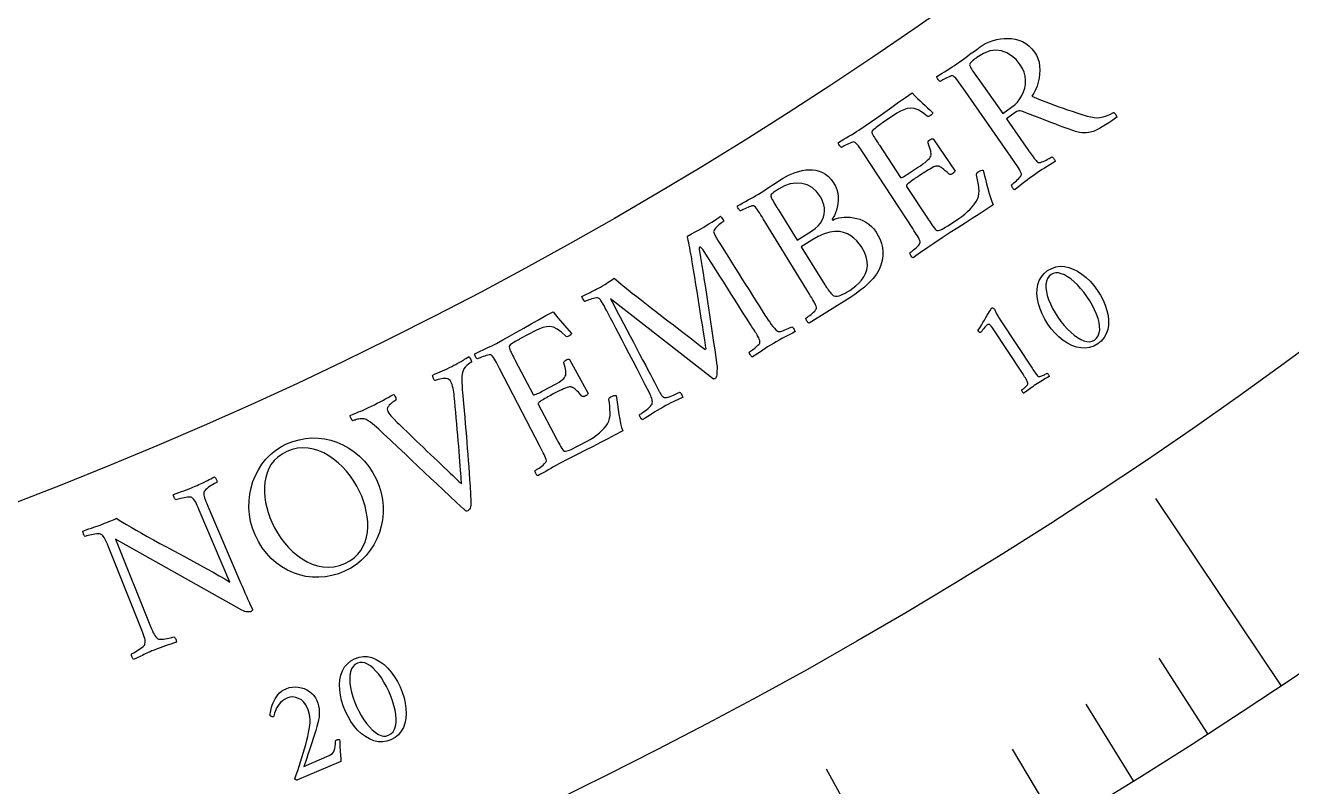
# Model space of a CAD drawing. Header units: millimetres. Extents: x -60 to 60, y -60 to 76.
# Drawn here: x 14.5 to 26.67, y -40.59 to -33.28 of the extents above; entities that cross this region are included whole.
import ezdxf

# ---------------------------------------------------------------- set-up
doc = ezdxf.new("R2010")
doc.units = ezdxf.units.MM
for name, color, linetype in [('CUT_OUTER', 1, 'Continuous'), ('ENGRAVE', 7, 'Continuous'), ('ENGRAVE_FINE', 8, 'Continuous'), ('TEXT', 5, 'Continuous')]:
    doc.layers.add(name, color=color, linetype=linetype)

msp = doc.modelspace()

# ---------------------------------------------------------------- linework, layer by layer
at = {"layer": 'CUT_OUTER'}
msp.add_arc((0, -0.0001), 59.9999, 176.771323, 2.429054, dxfattribs=at)
at = {"layer": 'ENGRAVE'}
for points in [[(26.565, -39.6181), (25.3621, -37.824)], [(22.9604, -41.8104), (22.198, -40.422)]]:
    msp.add_lwpolyline(points, dxfattribs=at)
for radius in [58.8, 58.8, 57.225, 54.3, 54.3, 51.99, 47.7, 47.7, 45.18, 40.5, 40.5]:
    msp.add_circle((0, 0), radius, dxfattribs=at)
at = {"layer": 'ENGRAVE_FINE'}
for points in [[(25.8603, -40.0816), (25.3919, -39.3556)], [(25.1472, -40.5328), (24.6917, -39.7986)], [(24.4261, -40.9714), (23.9837, -40.2293)]]:
    msp.add_lwpolyline(points, dxfattribs=at)
at = {"layer": 'TEXT'}
for points in [[(23.6744, -33.4855), (23.7022, -33.4675), (23.732, -33.4516), (23.7638, -33.4375), (23.7976, -33.4255), (23.8326, -33.4158), (23.868, -33.409), (23.9037, -33.405), (23.9399, -33.4038), (23.9758, -33.406), (24.011, -33.4119), (24.0454, -33.4216), (24.079, -33.4352), (24.1113, -33.4531), (24.1415, -33.4757), (24.1696, -33.5031), (24.1956, -33.5353), (24.2143, -33.5654), (24.2287, -33.5979), (24.2388, -33.6329), (24.2446, -33.6703), (24.2466, -33.709), (24.2451, -33.7476), (24.2401, -33.7862), (24.2316, -33.8248), (24.2201, -33.8621), (24.206, -33.8968), (24.1892, -33.9291), (24.1699, -33.9588), (24.2159, -33.9786), (24.2605, -33.9971), (24.3037, -34.0145), (24.3455, -34.0307), (24.3867, -34.0461), (24.4284, -34.061), (24.4703, -34.0755), (24.5127, -34.0896), (24.5564, -34.1037), (24.6025, -34.1185), (24.651, -34.1339), (24.7019, -34.1498), (24.7353, -34.1586), (24.7673, -34.1639), (24.798, -34.1658), (24.8273, -34.1643), (24.8567, -34.1588), (24.8877, -34.1486), (24.9203, -34.1339), (24.9544, -34.1144), (24.96, -34.1165), (24.9654, -34.1209), (24.9706, -34.1276), (24.9757, -34.1366), (24.98, -34.1459), (24.9833, -34.1531), (24.9854, -34.1583), (24.9863, -34.1616), (24.9472, -34.1896), (24.9109, -34.2144), (24.8775, -34.2359), (24.847, -34.2542), (24.8197, -34.2694), (24.7957, -34.2817), (24.7751, -34.291), (24.758, -34.2973), (24.7461, -34.3002), (24.732, -34.3033), (24.7154, -34.3066), (24.6966, -34.3103), (24.6757, -34.3126), (24.653, -34.3119), (24.6285, -34.3083), (24.6023, -34.3017), (24.5904, -34.2979), (24.5742, -34.2925), (24.5538, -34.2854), (24.529, -34.2767), (24.5008, -34.2666), (24.4698, -34.2553), (24.4362, -34.2428), (24.3998, -34.2292), (24.3615, -34.2146), (24.3219, -34.1995), (24.281, -34.1839), (24.2389, -34.1678), (24.1965, -34.1514), (24.1547, -34.1349), (24.1136, -34.1185), (24.0732, -34.102), (24.059, -34.099), (24.0437, -34.1005), (24.0272, -34.1065), (24.0096, -34.117), (23.9252, -34.1763), (24.1373, -34.4793), (24.139, -34.4818), (24.1408, -34.4843), (24.1425, -34.4868), (24.1443, -34.4893), (24.146, -34.4918), (24.1478, -34.4943), (24.1495, -34.4968), (24.1513, -34.4993), (24.1622, -34.5147), (24.1726, -34.5293), (24.1827, -34.5431), (24.1923, -34.5561), (24.2016, -34.568), (24.2107, -34.5783), (24.2194, -34.5871), (24.2279, -34.5945), (24.2337, -34.5965), (24.2418, -34.5965), (24.2524, -34.5945), (24.2652, -34.5906), (24.2793, -34.5853), (24.2935, -34.5792), (24.3077, -34.5722), (24.3219, -34.5645), (24.335, -34.5569), (24.3458, -34.5504), (24.3543, -34.5451), (24.3605, -34.541), (24.3655, -34.5434), (24.3709, -34.5473), (24.3767, -34.5529), (24.3828, -34.5601), (24.3881, -34.5678), (24.3917, -34.575), (24.3934, -34.5815), (24.3933, -34.5875), (24.3673, -34.6034), (24.3419, -34.6191), (24.317, -34.6344), (24.2928, -34.6495), (24.2687, -34.6647), (24.2446, -34.6804), (24.2204, -34.6966), (24.1961, -34.7134), (24.1725, -34.73), (24.149, -34.7471), (24.1254, -34.7646), (24.1018, -34.7826), (24.0782, -34.8009), (24.0544, -34.8194), (24.0304, -34.8382), (24.0063, -34.8572), (24.0007, -34.8552), (23.9951, -34.8514), (23.9897, -34.8456), (23.9843, -34.8379), (23.9796, -34.8296), (23.9764, -34.8223), (23.9745, -34.8159), (23.9741, -34.8104), (23.9801, -34.806), (23.988, -34.7998), (23.9977, -34.7919), (24.0094, -34.7823), (24.0217, -34.7715), (24.0333, -34.7605), (24.0442, -34.7492), (24.0544, -34.7376), (24.0628, -34.7266), (24.0682, -34.7175), (24.0707, -34.7101), (24.0701, -34.7044), (24.0656, -34.6916), (24.0594, -34.6778), (24.0515, -34.6631), (24.0417, -34.6474), (24.0309, -34.631), (24.0195, -34.614), (24.0076, -34.5965), (23.9951, -34.5784), (23.5103, -33.8833), (23.4977, -33.8652), (23.4853, -33.8478), (23.4732, -33.8309), (23.4614, -33.8146), (23.4499, -33.7996), (23.4387, -33.7867), (23.4279, -33.7759), (23.4175, -33.7671), (23.4121, -33.7639), (23.4043, -33.7633), (23.3942, -33.7652), (23.3818, -33.7696), (23.3682, -33.7756), (23.3546, -33.7819), (23.341, -33.7888), (23.3274, -33.7961), (23.315, -33.803), (23.3047, -33.809), (23.2965, -33.8139), (23.2905, -33.8178), (23.2856, -33.8154), (23.2803, -33.8113), (23.2746, -33.8056), (23.2686, -33.7983), (23.2634, -33.7906), (23.2599, -33.7834), (23.2581, -33.7769), (23.2582, -33.771), (23.2832, -33.755), (23.308, -33.7394), (23.3325, -33.7241), (23.3568, -33.7091), (23.3807, -33.6941), (23.4044, -33.6788), (23.4277, -33.6633), (23.4507, -33.6475), (23.4747, -33.6306), (23.4995, -33.6128), (23.525, -33.5942), (23.5513, -33.5747), (23.579, -33.5541), (23.6088, -33.5324), (23.6406, -33.5095), (23.6744, -33.4855)], [(24.0581, -33.6566), (24.0185, -33.6085), (23.9752, -33.5703), (23.9284, -33.5418), (23.878, -33.5229), (23.8241, -33.5165), (23.7669, -33.5252), (23.7062, -33.549), (23.6421, -33.5879), (23.6338, -33.5938), (23.6238, -33.6014), (23.612, -33.6104), (23.5984, -33.621), (23.586, -33.632), (23.5775, -33.6419), (23.5731, -33.6509), (23.5727, -33.6589), (23.576, -33.6698), (23.5818, -33.6827), (23.5901, -33.6977), (23.6009, -33.7149), (23.6131, -33.7331), (23.6255, -33.7513), (23.6381, -33.7695), (23.6508, -33.7878), (23.8902, -34.1263), (23.9761, -34.066), (24.0058, -34.0424), (24.0322, -34.0156), (24.0553, -33.9856), (24.0751, -33.9526), (24.0908, -33.9174), (24.1019, -33.8812), (24.1084, -33.8438), (24.1101, -33.8055), (24.1064, -33.767), (24.0965, -33.7293), (24.0804, -33.6925), (24.0581, -33.6566)], [(22.5092, -34.2845), (22.5677, -34.2455), (22.6287, -34.2039), (22.692, -34.1597), (22.7577, -34.1127), (22.8244, -34.0649), (22.8905, -34.0182), (22.9562, -33.9726), (23.0214, -33.928), (23.0465, -33.9554), (23.0714, -33.9812), (23.096, -34.0053), (23.1204, -34.0278), (23.1448, -34.0496), (23.1692, -34.072), (23.1937, -34.095), (23.2183, -34.1185), (23.216, -34.1254), (23.2114, -34.1324), (23.2048, -34.1392), (23.1959, -34.146), (23.1859, -34.1517), (23.1774, -34.1543), (23.1703, -34.1537), (23.1648, -34.1499), (23.1196, -34.1147), (23.0779, -34.0903), (23.0397, -34.0768), (23.0049, -34.074), (22.972, -34.0791), (22.9393, -34.0889), (22.9068, -34.1034), (22.8744, -34.1227), (22.7354, -34.2155), (22.7294, -34.2195), (22.7214, -34.2251), (22.7114, -34.2321), (22.6994, -34.2405), (22.6868, -34.2498), (22.6747, -34.2591), (22.6633, -34.2684), (22.6524, -34.2777), (22.6434, -34.2866), (22.6372, -34.2945), (22.634, -34.3013), (22.6337, -34.3072), (22.6375, -34.3178), (22.6426, -34.3293), (22.6491, -34.3417), (22.657, -34.3551), (22.6656, -34.369), (22.6745, -34.3831), (22.6837, -34.3973), (22.693, -34.4117), (22.6968, -34.4173), (22.7, -34.4223), (22.7029, -34.4266), (22.7054, -34.4303), (22.909, -34.7391), (22.9124, -34.7413), (22.9181, -34.741), (22.9261, -34.7383), (22.9365, -34.7331), (22.9482, -34.7264), (22.9604, -34.7191), (22.9732, -34.7112), (22.9864, -34.7026), (23.0721, -34.6456), (23.0997, -34.6269), (23.1237, -34.61), (23.1442, -34.5947), (23.1612, -34.5812), (23.175, -34.5688), (23.1858, -34.5568), (23.1937, -34.5452), (23.1987, -34.534), (23.2014, -34.5226), (23.2022, -34.5103), (23.2012, -34.497), (23.1983, -34.4829), (23.194, -34.4671), (23.1884, -34.4491), (23.1816, -34.4289), (23.1736, -34.4064), (23.1722, -34.3999), (23.1743, -34.3931), (23.1799, -34.3861), (23.189, -34.3789), (23.1986, -34.3732), (23.2075, -34.3695), (23.2156, -34.3678), (23.223, -34.3682), (23.4323, -34.6781), (23.4301, -34.6838), (23.4256, -34.6899), (23.4189, -34.6963), (23.41, -34.703), (23.4003, -34.7084), (23.3916, -34.7111), (23.3837, -34.711), (23.3768, -34.7082), (23.3564, -34.69), (23.3387, -34.6747), (23.3237, -34.6623), (23.3115, -34.6529), (23.3013, -34.6457), (23.2925, -34.64), (23.285, -34.6358), (23.2788, -34.6333), (23.2733, -34.6317), (23.2676, -34.6307), (23.2619, -34.6302), (23.256, -34.6302), (23.2484, -34.6308), (23.2384, -34.6338), (23.226, -34.6391), (23.2112, -34.6468), (23.1949, -34.656), (23.1781, -34.6659), (23.1606, -34.6765), (23.1426, -34.6878), (23.1245, -34.6993), (23.1071, -34.7105), (23.0902, -34.7215), (23.0739, -34.7323), (23.0626, -34.7398), (23.0507, -34.748), (23.0381, -34.7567), (23.0248, -34.7661), (23.0117, -34.7755), (22.9997, -34.7845), (22.9888, -34.7931), (22.979, -34.8012), (22.9712, -34.8087), (22.9665, -34.8153), (22.9648, -34.8209), (22.966, -34.8256), (23.1741, -35.1412), (23.1754, -35.1431), (23.1769, -35.1454), (23.1788, -35.1482), (23.1809, -35.1514), (23.1893, -35.164), (23.199, -35.1784), (23.2099, -35.1943), (23.222, -35.2119), (23.2338, -35.228), (23.2436, -35.2396), (23.2516, -35.2467), (23.2576, -35.2492), (23.2702, -35.2486), (23.2829, -35.2462), (23.2959, -35.242), (23.309, -35.236), (23.3239, -35.2277), (23.3421, -35.2168), (23.3635, -35.2033), (23.3883, -35.187), (23.4684, -35.1337), (23.4976, -35.1131), (23.5255, -35.0912), (23.5523, -35.0679), (23.5778, -35.0432), (23.6008, -35.0183), (23.6199, -34.994), (23.6352, -34.9705), (23.6466, -34.9477), (23.6562, -34.9222), (23.6618, -34.8954), (23.6635, -34.8675), (23.6613, -34.8384), (23.6567, -34.8082), (23.6513, -34.7773), (23.6449, -34.7456), (23.6377, -34.7131), (23.6375, -34.7068), (23.6401, -34.7004), (23.6458, -34.6937), (23.6544, -34.687), (23.6687, -34.6781), (23.6813, -34.6723), (23.6923, -34.6694), (23.7016, -34.6695), (23.7129, -34.7118), (23.7243, -34.7555), (23.7359, -34.8007), (23.7476, -34.8472), (23.7597, -34.8923), (23.7723, -34.933), (23.7855, -34.9694), (23.7993, -35.0014), (23.7322, -35.0466), (23.665, -35.0911), (23.5976, -35.1349), (23.5301, -35.178), (23.4604, -35.2224), (23.3867, -35.2698), (23.3089, -35.3204), (23.227, -35.374), (23.1987, -35.3928), (23.1721, -35.4109), (23.1472, -35.4283), (23.124, -35.4451), (23.1013, -35.4614), (23.078, -35.4778), (23.054, -35.494), (23.0294, -35.5102), (23.0238, -35.5081), (23.0183, -35.5041), (23.013, -35.4981), (23.0079, -35.4903), (23.0035, -35.4819), (23.0004, -35.4745), (22.9987, -35.468), (22.9984, -35.4625), (23.0045, -35.4583), (23.0126, -35.4524), (23.0226, -35.4448), (23.0345, -35.4354), (23.0471, -35.425), (23.059, -35.4143), (23.0702, -35.4033), (23.0808, -35.392), (23.0895, -35.3813), (23.0951, -35.3723), (23.0978, -35.365), (23.0974, -35.3593), (23.0932, -35.3464), (23.0874, -35.3324), (23.0799, -35.3175), (23.0706, -35.3015), (23.0602, -35.2848), (23.0493, -35.2675), (23.0378, -35.2497), (23.0259, -35.2312), (22.5622, -34.5218), (22.5501, -34.5034), (22.5383, -34.4856), (22.5266, -34.4684), (22.5153, -34.4518), (22.5042, -34.4365), (22.4934, -34.4233), (22.4829, -34.4122), (22.4727, -34.4031), (22.4674, -34.3998), (22.4596, -34.3989), (22.4495, -34.4006), (22.4369, -34.4046), (22.4231, -34.4102), (22.4092, -34.4163), (22.3952, -34.423), (22.381, -34.4301), (22.368, -34.437), (22.3573, -34.4428), (22.3488, -34.4476), (22.3427, -34.4514), (22.3378, -34.4488), (22.3326, -34.4446), (22.3271, -34.4387), (22.3214, -34.4313), (22.3163, -34.4234), (22.313, -34.4161), (22.3115, -34.4096), (22.3117, -34.4036), (22.3372, -34.3884), (22.3625, -34.3734), (22.3877, -34.3586), (22.4128, -34.344), (22.4375, -34.3294), (22.4618, -34.3146), (22.4857, -34.2997), (22.5092, -34.2845)], [(21.7744, -34.751), (21.8029, -34.7343), (21.8328, -34.7188), (21.8641, -34.7047), (21.8969, -34.692), (21.9304, -34.6812), (21.9638, -34.6731), (21.9972, -34.6677), (22.0305, -34.6651), (22.0635, -34.6657), (22.0958, -34.6702), (22.1273, -34.6787), (22.1581, -34.691), (22.1876, -34.708), (22.2153, -34.7304), (22.2411, -34.7583), (22.265, -34.7915), (22.283, -34.8236), (22.2963, -34.8566), (22.3049, -34.8904), (22.3088, -34.9251), (22.309, -34.9595), (22.3064, -34.9923), (22.301, -35.0236), (22.2928, -35.0534), (22.2831, -35.0806), (22.2731, -35.1045), (22.2628, -35.1248), (22.2523, -35.1417), (22.2514, -35.1446), (22.2519, -35.1468), (22.2536, -35.1481), (22.2566, -35.1486), (22.2738, -35.1404), (22.2936, -35.1335), (22.3161, -35.128), (22.3412, -35.1238), (22.3682, -35.1213), (22.3964, -35.1208), (22.4258, -35.1225), (22.4565, -35.1262), (22.4874, -35.1325), (22.5176, -35.1416), (22.5473, -35.1538), (22.5763, -35.1689), (22.6039, -35.1873), (22.6293, -35.2092), (22.6524, -35.2346), (22.6733, -35.2636), (22.6944, -35.2999), (22.7116, -35.3368), (22.7249, -35.3745), (22.7341, -35.4129), (22.7387, -35.4525), (22.7379, -35.4938), (22.7315, -35.5368), (22.7196, -35.5815), (22.7017, -35.6252), (22.6766, -35.6682), (22.6443, -35.7105), (22.6047, -35.752), (22.561, -35.7919), (22.5159, -35.8293), (22.4696, -35.8643), (22.4221, -35.8968), (22.0294, -36.1391), (22.0239, -36.1368), (22.0186, -36.1326), (22.0134, -36.1265), (22.0085, -36.1185), (22.0043, -36.1101), (22.0015, -36.1026), (22, -36.0961), (21.9998, -36.0905), (22.006, -36.0865), (22.0143, -36.0808), (22.0245, -36.0734), (22.0367, -36.0644), (22.0495, -36.0544), (22.0617, -36.0441), (22.0732, -36.0333), (22.0841, -36.0223), (22.0931, -36.0119), (22.099, -36.003), (22.1018, -35.9958), (22.1016, -35.9901), (22.0978, -35.9771), (22.0924, -35.963), (22.0853, -35.9478), (22.0764, -35.9316), (22.0665, -35.9146), (22.0561, -35.897), (22.0451, -35.8788), (22.0337, -35.8601), (21.59, -35.138), (21.5785, -35.1193), (21.5671, -35.1012), (21.556, -35.0836), (21.545, -35.0667), (21.5344, -35.0511), (21.524, -35.0376), (21.5138, -35.0262), (21.5039, -35.0169), (21.4986, -35.0134), (21.4909, -35.0123), (21.4807, -35.0137), (21.468, -35.0174), (21.4541, -35.0226), (21.44, -35.0283), (21.4258, -35.0345), (21.4115, -35.0413), (21.3983, -35.0478), (21.3874, -35.0533), (21.3788, -35.0579), (21.3725, -35.0615), (21.3677, -35.0588), (21.3627, -35.0544), (21.3574, -35.0484), (21.3518, -35.0408), (21.3469, -35.0328), (21.3439, -35.0254), (21.3425, -35.0188), (21.3429, -35.0129), (21.3688, -34.9984), (21.3946, -34.984), (21.4201, -34.97), (21.4456, -34.9561), (21.4707, -34.9422), (21.4955, -34.9281), (21.5198, -34.9138), (21.5436, -34.8993), (21.5685, -34.8838), (21.5941, -34.8675), (21.6204, -34.8505), (21.6473, -34.8327), (21.6758, -34.814), (21.7064, -34.7941), (21.7393, -34.7731), (21.7744, -34.751)], [(21.9156, -35.3407), (22.0541, -35.2544), (22.0887, -35.2302), (22.1174, -35.2046), (22.1401, -35.1775), (22.1569, -35.1491), (22.1684, -35.12), (22.1756, -35.0907), (22.1784, -35.0614), (22.1768, -35.0319), (22.1716, -35.0032), (22.1635, -34.9757), (22.1525, -34.9497), (22.1387, -34.925), (22.101, -34.8751), (22.0585, -34.8371), (22.0113, -34.811), (21.9595, -34.7967), (21.9048, -34.7938), (21.8495, -34.802), (21.7933, -34.8212), (21.7363, -34.8515), (21.7278, -34.857), (21.7174, -34.8639), (21.7051, -34.8723), (21.691, -34.8821), (21.6779, -34.8924), (21.6689, -34.9018), (21.664, -34.9106), (21.6632, -34.9185), (21.6658, -34.9278), (21.6701, -34.9387), (21.6762, -34.9513), (21.684, -34.9654), (21.6929, -34.9805), (21.7021, -34.996), (21.7117, -35.0119), (21.7217, -35.0281), (21.7238, -35.0314), (21.7258, -35.0346), (21.7276, -35.0375), (21.7292, -35.0402), (21.7308, -35.0428), (21.7324, -35.0454), (21.7341, -35.048), (21.7357, -35.0505)], [(20.026, -35.7918), (20.0469, -35.7798), (20.0663, -35.7683), (20.0843, -35.7571), (20.1007, -35.7463), (20.1161, -35.736), (20.131, -35.7261), (20.1452, -35.7167), (20.1588, -35.7078), (20.176, -35.7233), (20.198, -35.7423), (20.2249, -35.7645), (20.2568, -35.7901), (20.2927, -35.8186), (20.3317, -35.8496), (20.3739, -35.8829), (20.4193, -35.9187), (20.4671, -35.9562), (20.5165, -35.9947), (20.5675, -36.0341), (20.6202, -36.0744), (20.6735, -36.1152), (20.7267, -36.156), (20.7796, -36.1967), (20.8323, -36.2374), (20.8839, -36.2774), (20.9337, -36.316), (20.9815, -36.3531), (21.0274, -36.3889), (21.0294, -36.3898), (21.0316, -36.39), (21.0339, -36.3895), (21.0365, -36.3883), (21.0387, -36.3865), (21.0399, -36.384), (21.0402, -36.3809), (21.0395, -36.3772), (21.0276, -36.2993), (21.0162, -36.2254), (21.0052, -36.1555), (20.9947, -36.0895), (20.9844, -36.0256), (20.9742, -35.9615), (20.964, -35.8975), (20.9538, -35.8334), (20.9434, -35.7676), (20.9322, -35.6986), (20.9203, -35.6262), (20.9077, -35.5506), (20.9035, -35.5254), (20.8989, -35.4992), (20.894, -35.472), (20.8888, -35.4438), (20.8836, -35.4161), (20.8787, -35.3903), (20.8739, -35.3663), (20.8695, -35.3444), (20.8657, -35.3259), (20.863, -35.3128), (20.8613, -35.3049), (20.8608, -35.3023), (20.9005, -35.2819), (20.9362, -35.2629), (20.9679, -35.2454), (20.9955, -35.2294), (21.0183, -35.2157), (21.0424, -35.2009), (21.0677, -35.185), (21.0942, -35.168), (21.1198, -35.1515), (21.1424, -35.1367), (21.1618, -35.1239), (21.1781, -35.1128), (21.1807, -35.1153), (21.1848, -35.1201), (21.1903, -35.1273), (21.1973, -35.1369), (21.204, -35.1463), (21.2088, -35.1531), (21.2116, -35.1571), (21.2126, -35.1585), (21.2059, -35.1628), (21.1976, -35.1687), (21.1877, -35.1761), (21.1764, -35.1851), (21.1645, -35.1949), (21.1532, -35.2049), (21.1425, -35.2152), (21.1323, -35.2258), (21.1237, -35.2358), (21.1175, -35.2447), (21.1139, -35.2524), (21.1127, -35.2588), (21.1143, -35.2668), (21.1168, -35.2754), (21.1202, -35.2845), (21.1246, -35.2943), (21.1295, -35.3041), (21.1343, -35.3134), (21.1391, -35.3221), (21.1438, -35.3302), (21.1594, -35.3543), (21.1784, -35.3841), (21.2008, -35.4196), (21.2266, -35.4607), (21.2549, -35.506), (21.285, -35.5539), (21.3168, -35.6045), (21.3504, -35.6578), (21.3847, -35.7122), (21.4189, -35.7663), (21.4529, -35.82), (21.4866, -35.8735), (21.5193, -35.9252), (21.5501, -35.974), (21.5789, -36.0198), (21.6059, -36.0626), (21.6213, -36.0861), (21.6365, -36.1088), (21.6516, -36.1307), (21.6665, -36.1519), (21.6813, -36.1714), (21.6962, -36.1886), (21.7111, -36.2033), (21.7261, -36.2156), (21.7335, -36.219), (21.7431, -36.22), (21.7548, -36.2186), (21.7687, -36.2149), (21.7836, -36.2098), (21.7984, -36.2042), (21.813, -36.1981), (21.8275, -36.1914), (21.8405, -36.1851), (21.8508, -36.18), (21.8584, -36.1761), (21.8632, -36.1734), (21.8701, -36.1779), (21.8763, -36.1836), (21.8818, -36.1904), (21.8867, -36.1984), (21.8907, -36.2061), (21.8936, -36.2123), (21.8955, -36.2169), (21.8962, -36.22), (21.8699, -36.2336), (21.8439, -36.2471), (21.8184, -36.2604), (21.7933, -36.2737), (21.7679, -36.2874), (21.7418, -36.3019), (21.7148, -36.3174), (21.687, -36.3338), (21.6582, -36.3512), (21.6315, -36.3677), (21.607, -36.3834), (21.5846, -36.3982), (21.5624, -36.4133), (21.5382, -36.4295), (21.5121, -36.4471), (21.4841, -36.4659), (21.4817, -36.4638), (21.4782, -36.46), (21.4737, -36.4543), (21.4682, -36.447), (21.4628, -36.4389), (21.4589, -36.4312), (21.4563, -36.4239), (21.4552, -36.4169), (21.4612, -36.4132), (21.4685, -36.4082), (21.4772, -36.402), (21.4872, -36.3945), (21.4978, -36.3863), (21.5083, -36.3779), (21.5186, -36.3693), (21.5289, -36.3604), (21.5382, -36.3518), (21.546, -36.3441), (21.5521, -36.3371), (21.5566, -36.331), (21.5584, -36.3247), (21.5581, -36.3165), (21.5558, -36.3062), (21.5513, -36.2939), (21.5458, -36.2812), (21.5405, -36.2697), (21.5351, -36.2592), (21.5299, -36.2499), (21.5237, -36.2397), (21.5164, -36.2281), (21.508, -36.2153), (21.4986, -36.2012), (21.4892, -36.187), (21.4808, -36.1742), (21.4735, -36.1627), (21.4673, -36.1524), (21.429, -36.092), (21.3915, -36.0328), (21.3547, -35.9748), (21.3187, -35.918), (21.2828, -35.8615), (21.2465, -35.8043), (21.2098, -35.7464), (21.1728, -35.6879), (21.1347, -35.628), (21.0951, -35.5659), (21.054, -35.5017), (21.0112, -35.4352), (21.0091, -35.4322), (21.006, -35.4283), (21.0017, -35.4236), (20.9964, -35.418), (20.9907, -35.4131), (20.9855, -35.4103), (20.9806, -35.4097), (20.9761, -35.4112), (20.9747, -35.413), (20.974, -35.4165), (20.9741, -35.4217), (20.9748, -35.4285), (20.9875, -35.5078), (20.9998, -35.5842), (21.0115, -35.6577), (21.0227, -35.7282), (21.0334, -35.7967), (21.0438, -35.864), (21.0539, -35.9302), (21.0637, -35.9952), (21.0733, -36.0599), (21.083, -36.1251), (21.0928, -36.1908), (21.1027, -36.2571), (21.1128, -36.3249), (21.1233, -36.3953), (21.1341, -36.4682), (21.1453, -36.5437), (21.1455, -36.5495), (21.1456, -36.5576), (21.1456, -36.5682), (21.1456, -36.5811), (21.1453, -36.5951), (21.1448, -36.6089), (21.1439, -36.6223), (21.1427, -36.6356), (21.141, -36.6475), (21.1383, -36.6572), (21.1348, -36.6645), (21.1304, -36.6696), (21.1286, -36.6714), (21.1258, -36.6729), (21.1219, -36.6741), (21.117, -36.675), (21.1157, -36.6748), (21.1144, -36.6747), (21.1134, -36.6749), (21.1124, -36.6753), (20.1218, -35.9058), (20.1528, -35.9636), (20.1842, -36.0223), (20.2158, -36.082), (20.2477, -36.1428), (20.2795, -36.2036), (20.3109, -36.2634), (20.3419, -36.3223), (20.3726, -36.3803), (20.4023, -36.4364), (20.4304, -36.4897), (20.4569, -36.5403), (20.482, -36.5881), (20.505, -36.6322), (20.5257, -36.6719), (20.544, -36.7071), (20.5599, -36.7377), (20.573, -36.7629), (20.5828, -36.7817), (20.5892, -36.794), (20.5924, -36.7999), (20.596, -36.8062), (20.6001, -36.8127), (20.6046, -36.8195), (20.6095, -36.8264), (20.6146, -36.8331), (20.6196, -36.8391), (20.6245, -36.8445), (20.6293, -36.8491), (20.6369, -36.8526), (20.6473, -36.8536), (20.6606, -36.8521), (20.6768, -36.8481), (20.6943, -36.8426), (20.7116, -36.8364), (20.7287, -36.8296), (20.7456, -36.8222), (20.7608, -36.8152), (20.7726, -36.8096), (20.7812, -36.8055), (20.7864, -36.8027), (20.7918, -36.8054), (20.797, -36.8101), (20.802, -36.8171), (20.8067, -36.8263), (20.8108, -36.8355), (20.8137, -36.8427), (20.8155, -36.848), (20.8162, -36.8513), (20.7902, -36.8637), (20.7661, -36.8752), (20.7438, -36.8857), (20.7233, -36.8954), (20.7027, -36.9055), (20.6797, -36.9172), (20.6545, -36.9307), (20.627, -36.9458), (20.5979, -36.9623), (20.5714, -36.9777), (20.5476, -36.992), (20.5264, -37.0053), (20.5053, -37.0188), (20.4818, -37.0338), (20.4559, -37.0502), (20.4275, -37.0681), (20.4252, -37.0659), (20.4218, -37.062), (20.4175, -37.0563), (20.4122, -37.0487), (20.4071, -37.0405), (20.4033, -37.0327), (20.401, -37.0253), (20.4001, -37.0183), (20.4066, -37.0144), (20.4155, -37.0086), (20.4267, -37.001), (20.4402, -36.9915), (20.4548, -36.9808), (20.4689, -36.9698), (20.4827, -36.9584), (20.4961, -36.9466), (20.5078, -36.9352), (20.5163, -36.9249), (20.5216, -36.9159), (20.5238, -36.9079), (20.5245, -36.8957), (20.5239, -36.8838), (20.5219, -36.8722), (20.5187, -36.8608), (20.5144, -36.8492), (20.5093, -36.8367), (20.5035, -36.8233), (20.4969, -36.809), (20.4564, -36.7302), (20.4167, -36.653), (20.3777, -36.5775), (20.3395, -36.5035), (20.3025, -36.4323), (20.2674, -36.3648), (20.2341, -36.3012), (20.2026, -36.2413), (20.1734, -36.186), (20.1471, -36.1361), (20.1237, -36.0916), (20.1031, -36.0525), (20.0859, -36.0198), (20.0726, -35.9947), (20.0632, -35.9772), (20.0578, -35.9672), (20.0524, -35.9576), (20.0469, -35.9482), (20.0415, -35.9392), (20.0361, -35.9304), (20.0306, -35.9222), (20.0248, -35.9146), (20.0186, -35.9079), (20.0122, -35.9019), (20.0063, -35.8984), (19.9977, -35.8968), (19.9867, -35.8971), (19.9731, -35.8992), (19.9583, -35.9025), (19.9435, -35.9064), (19.9288, -35.9108), (19.914, -35.9158), (19.9005, -35.9207), (19.8893, -35.9251), (19.8806, -35.9289), (19.8742, -35.932), (19.8726, -35.931), (19.8695, -35.9268), (19.865, -35.9194), (19.8591, -35.909), (19.8534, -35.8983), (19.8494, -35.8903), (19.8471, -35.8849), (19.8466, -35.8822), (19.8661, -35.8726), (19.8837, -35.864), (19.8993, -35.8566), (19.9129, -35.8502), (19.9255, -35.8442), (19.9381, -35.8382), (19.9506, -35.832), (19.963, -35.8258), (19.9762, -35.8189), (19.9911, -35.8109), (20.0077, -35.8019), (20.026, -35.7918)], [(21.9552, -35.4046), (22.1823, -35.7708), (22.1866, -35.7776), (22.192, -35.786), (22.1985, -35.7959), (22.2062, -35.8074), (22.2144, -35.8193), (22.2228, -35.8308), (22.2313, -35.8417), (22.24, -35.8522), (22.2482, -35.8613), (22.2554, -35.8683), (22.2616, -35.8732), (22.2669, -35.8761), (22.2832, -35.879), (22.3001, -35.8788), (22.3177, -35.8755), (22.336, -35.8691), (22.3552, -35.8602), (22.3755, -35.8498), (22.3972, -35.8376), (22.42, -35.8238), (22.4512, -35.8026), (22.4806, -35.7792), (22.5081, -35.7537), (22.5338, -35.7259), (22.5559, -35.6956), (22.5727, -35.6625), (22.5842, -35.6266), (22.5904, -35.5879), (22.5895, -35.5464), (22.5796, -35.5023), (22.5608, -35.4557), (22.533, -35.4064), (22.5115, -35.3759), (22.4873, -35.3479), (22.4605, -35.3222), (22.4311, -35.2991), (22.3984, -35.28), (22.3618, -35.2669), (22.3214, -35.2597), (22.2771, -35.2583), (22.2286, -35.2647), (22.1757, -35.2807), (22.1183, -35.3064), (22.0563, -35.3417)], [(24.322, -35.6347), (24.3607, -35.6127), (24.4005, -35.5987), (24.4414, -35.5927), (24.4835, -35.5947), (24.526, -35.6037), (24.5681, -35.6189), (24.6097, -35.6402), (24.651, -35.6676), (24.6911, -35.7002), (24.729, -35.737), (24.7649, -35.778), (24.7988, -35.8232), (24.8291, -35.8708), (24.8547, -35.919), (24.8756, -35.9677), (24.8916, -36.0169), (24.9022, -36.0655), (24.907, -36.1124), (24.9059, -36.1576), (24.8989, -36.201), (24.8854, -36.2416), (24.8649, -36.278), (24.8372, -36.3104), (24.8025, -36.3386), (24.7645, -36.36), (24.7249, -36.3736), (24.6837, -36.3793), (24.6409, -36.3771), (24.5976, -36.368), (24.5549, -36.3527), (24.5126, -36.3314), (24.471, -36.3039), (24.4307, -36.2713), (24.3928, -36.2343), (24.3572, -36.193), (24.3239, -36.1473), (24.2942, -36.0993), (24.2692, -36.0509), (24.2489, -36.002), (24.2334, -35.9527), (24.2232, -35.9041), (24.2188, -35.8573), (24.2203, -35.8124), (24.2276, -35.7693), (24.2412, -35.7293), (24.2615, -35.6936), (24.2884, -35.662), (24.322, -35.6347)], [(24.3551, -35.6712), (24.335, -35.6888), (24.3201, -35.7104), (24.3103, -35.7363), (24.3057, -35.7663), (24.3057, -35.7996), (24.3101, -35.8352), (24.3187, -35.8731), (24.3316, -35.9133), (24.3484, -35.9549), (24.3688, -35.9969), (24.3927, -36.0394), (24.4201, -36.0824), (24.4495, -36.1234), (24.4799, -36.1612), (24.5114, -36.1956), (24.544, -36.2268), (24.5767, -36.254), (24.6086, -36.2765), (24.6398, -36.2943), (24.6701, -36.3074), (24.6988, -36.3151), (24.7251, -36.3167), (24.749, -36.3121), (24.7705, -36.3014), (24.7923, -36.2825), (24.8082, -36.2595), (24.8184, -36.2326), (24.8226, -36.2017), (24.8216, -36.1676), (24.8161, -36.1313), (24.8061, -36.0928), (24.7915, -36.0521), (24.7731, -36.0102), (24.7516, -35.9681), (24.7271, -35.9259), (24.6994, -35.8836), (24.6695, -35.8425), (24.6389, -35.8049), (24.6077, -35.7711), (24.5758, -35.7408), (24.544, -35.7147), (24.513, -35.6932), (24.4827, -35.6763), (24.4531, -35.664), (24.4251, -35.657), (24.3995, -35.6558), (24.3761, -35.6606), (24.3551, -35.6712)], [(24.0855, -36.6297), (23.7915, -36.1826), (23.784, -36.1718), (23.777, -36.1633), (23.7706, -36.1571), (23.7649, -36.1531), (23.7593, -36.1511), (23.7535, -36.1508), (23.7476, -36.1522), (23.7415, -36.1554), (23.7349, -36.1605), (23.7273, -36.1678), (23.7186, -36.1773), (23.709, -36.1889), (23.6996, -36.2009), (23.6914, -36.2116), (23.6846, -36.2208), (23.679, -36.2288), (23.6719, -36.2275), (23.6657, -36.2249), (23.6605, -36.2211), (23.6563, -36.2161), (23.6563, -36.216), (23.6562, -36.2158), (23.6559, -36.2154), (23.6556, -36.2149), (23.6544, -36.2128), (23.6538, -36.2109), (23.6537, -36.2092), (23.6541, -36.2078), (23.6698, -36.183), (23.6851, -36.1582), (23.7002, -36.1335), (23.715, -36.1088), (23.729, -36.0853), (23.7418, -36.0638), (23.7534, -36.0445), (23.7638, -36.0273), (23.7723, -36.0131), (23.7786, -36.0028), (23.7826, -35.9965), (23.7844, -35.9942), (23.7866, -35.9927), (23.7894, -35.9914), (23.7924, -35.9913), (23.7956, -35.9922), (23.7989, -35.9943), (23.8021, -35.9969), (23.8049, -35.9993), (23.8075, -36.0014), (23.8097, -36.0034), (23.8106, -36.0053), (23.8131, -36.0111), (23.8175, -36.0207), (23.8235, -36.0341), (23.8317, -36.0506), (23.8423, -36.0698), (23.8554, -36.0914), (23.871, -36.1156), (24.1728, -36.5722), (24.1809, -36.5844), (24.1888, -36.5961), (24.1965, -36.6074), (24.204, -36.6182), (24.2113, -36.628), (24.2184, -36.6366), (24.2254, -36.6439), (24.2323, -36.6498), (24.236, -36.6513), (24.2412, -36.6516), (24.2479, -36.6508), (24.256, -36.6487), (24.2649, -36.6459), (24.2737, -36.6425), (24.2825, -36.6386), (24.2913, -36.6343), (24.2995, -36.6299), (24.3062, -36.6262), (24.3117, -36.6231), (24.3157, -36.6205), (24.319, -36.6222), (24.3225, -36.6249), (24.3263, -36.6288), (24.3302, -36.6337), (24.3336, -36.6389), (24.3359, -36.6437), (24.3369, -36.6481), (24.3367, -36.6521), (24.3193, -36.6621), (24.3027, -36.6717), (24.2868, -36.6808), (24.2716, -36.6896), (24.2566, -36.6984), (24.2412, -36.7078), (24.2254, -36.7178), (24.2091, -36.7284), (24.1936, -36.7388), (24.1789, -36.7489), (24.1651, -36.7587), (24.1522, -36.7683), (24.1391, -36.7781), (24.1252, -36.7887), (24.1102, -36.7999), (24.0944, -36.8119), (24.0906, -36.8105), (24.087, -36.8078), (24.0835, -36.8038), (24.08, -36.7986), (24.077, -36.7931), (24.075, -36.7882), (24.0738, -36.7838), (24.0736, -36.7801), (24.0775, -36.7774), (24.0826, -36.7737), (24.0887, -36.7689), (24.0958, -36.7632), (24.1033, -36.7568), (24.1103, -36.7502), (24.1169, -36.7434), (24.123, -36.7364), (24.1281, -36.7298), (24.1313, -36.7241), (24.1327, -36.7194), (24.1323, -36.7157), (24.1295, -36.7071), (24.1257, -36.6977), (24.1209, -36.6877), (24.1149, -36.6769), (24.1082, -36.6656), (24.101, -36.654), (24.0935, -36.642), (24.0855, -36.6297)], [(19.0263, -36.333), (19.0884, -36.3), (19.1532, -36.2646), (19.2205, -36.2268), (19.2906, -36.1865), (19.3616, -36.1455), (19.432, -36.1056), (19.5019, -36.0666), (19.5711, -36.0286), (19.5934, -36.0584), (19.6156, -36.0865), (19.6378, -36.113), (19.6599, -36.1377), (19.6819, -36.1618), (19.704, -36.1865), (19.7262, -36.2118), (19.7484, -36.2376), (19.7453, -36.2443), (19.7401, -36.2507), (19.7328, -36.2569), (19.7233, -36.2628), (19.7128, -36.2675), (19.7041, -36.2692), (19.6971, -36.2679), (19.692, -36.2636), (19.6505, -36.2241), (19.6114, -36.1958), (19.5747, -36.1785), (19.5404, -36.1724), (19.5071, -36.1742), (19.4736, -36.1807), (19.4398, -36.1919), (19.4057, -36.2079), (19.2582, -36.2866), (19.2519, -36.29), (19.2434, -36.2948), (19.2327, -36.3007), (19.22, -36.308), (19.2064, -36.316), (19.1935, -36.324), (19.1812, -36.3322), (19.1695, -36.3404), (19.1597, -36.3483), (19.1528, -36.3556), (19.1489, -36.3621), (19.148, -36.3678), (19.1507, -36.3788), (19.1547, -36.3907), (19.1599, -36.4038), (19.1664, -36.4178), (19.1737, -36.4326), (19.1812, -36.4474), (19.1889, -36.4625), (19.1968, -36.4777), (19.1999, -36.4836), (19.2027, -36.4889), (19.2051, -36.4935), (19.2072, -36.4974), (19.3794, -36.8248), (19.3826, -36.8273), (19.3883, -36.8275), (19.3966, -36.8256), (19.4074, -36.8215), (19.4197, -36.816), (19.4326, -36.8099), (19.4461, -36.8033), (19.4601, -36.796), (19.5509, -36.7478), (19.5802, -36.7319), (19.6059, -36.7174), (19.6278, -36.7042), (19.646, -36.6925), (19.6609, -36.6815), (19.6729, -36.6706), (19.6819, -36.6598), (19.688, -36.6492), (19.6917, -36.6381), (19.6938, -36.6259), (19.6941, -36.6126), (19.6926, -36.5982), (19.6898, -36.5822), (19.686, -36.5637), (19.6813, -36.5429), (19.6755, -36.5198), (19.6748, -36.5131), (19.6775, -36.5066), (19.6838, -36.5002), (19.6935, -36.4939), (19.7036, -36.4891), (19.7128, -36.4863), (19.7211, -36.4855), (19.7284, -36.4866), (19.9063, -36.8155), (19.9035, -36.8211), (19.8984, -36.8267), (19.8911, -36.8323), (19.8816, -36.8381), (19.8714, -36.8425), (19.8625, -36.8444), (19.8547, -36.8435), (19.848, -36.84), (19.8295, -36.8199), (19.8134, -36.803), (19.7997, -36.7892), (19.7885, -36.7786), (19.7791, -36.7704), (19.7708, -36.7639), (19.7638, -36.759), (19.7579, -36.7558), (19.7525, -36.7537), (19.747, -36.7521), (19.7414, -36.7511), (19.7355, -36.7505), (19.7279, -36.7504), (19.7176, -36.7524), (19.7047, -36.7565), (19.6893, -36.7626), (19.6722, -36.7702), (19.6545, -36.7784), (19.6361, -36.7872), (19.617, -36.7967), (19.5979, -36.8064), (19.5794, -36.8158), (19.5615, -36.8251), (19.5443, -36.8342), (19.5323, -36.8406), (19.5196, -36.8476), (19.5062, -36.855), (19.4921, -36.863), (19.4781, -36.8711), (19.4653, -36.8789), (19.4536, -36.8863), (19.443, -36.8935), (19.4346, -36.9002), (19.4292, -36.9062), (19.4269, -36.9117), (19.4277, -36.9165), (19.6038, -37.251), (19.6048, -37.253), (19.6061, -37.2555), (19.6077, -37.2584), (19.6094, -37.2618), (19.6166, -37.2752), (19.6248, -37.2904), (19.6341, -37.3074), (19.6444, -37.326), (19.6545, -37.3432), (19.6632, -37.3558), (19.6705, -37.3636), (19.6762, -37.3667), (19.6888, -37.3673), (19.7017, -37.3662), (19.715, -37.3633), (19.7286, -37.3586), (19.7442, -37.3519), (19.7634, -37.3428), (19.7861, -37.3314), (19.8124, -37.3177), (19.8973, -37.2725), (19.9284, -37.2549), (19.9584, -37.2358), (19.9873, -37.2152), (20.0151, -37.1932), (20.0404, -37.1706), (20.0618, -37.1484), (20.0794, -37.1265), (20.093, -37.105), (20.105, -37.0805), (20.1132, -37.0544), (20.1177, -37.0268), (20.1184, -36.9976), (20.1168, -36.9671), (20.1144, -36.9358), (20.1112, -36.9036), (20.1072, -36.8706), (20.1076, -36.8643), (20.1109, -36.8582), (20.1172, -36.8521), (20.1264, -36.8462), (20.1415, -36.8388), (20.1546, -36.8343), (20.1658, -36.8325), (20.1751, -36.8335), (20.1821, -36.8767), (20.1892, -36.9213), (20.1963, -36.9674), (20.2034, -37.0149), (20.211, -37.061), (20.2195, -37.1027), (20.2291, -37.1402), (20.2396, -37.1734), (20.1684, -37.2117), (20.0972, -37.2494), (20.0258, -37.2864), (19.9543, -37.3227), (19.8807, -37.3599), (19.8026, -37.3999), (19.7202, -37.4426), (19.6334, -37.4879), (19.6034, -37.5038), (19.5752, -37.5192), (19.5487, -37.5341), (19.5239, -37.5485), (19.4998, -37.5625), (19.4749, -37.5765), (19.4495, -37.5903), (19.4234, -37.604), (19.418, -37.6013), (19.413, -37.5968), (19.4083, -37.5903), (19.4039, -37.582), (19.4004, -37.5733), (19.3981, -37.5656), (19.397, -37.559), (19.3973, -37.5535), (19.4038, -37.5499), (19.4124, -37.5448), (19.4231, -37.5382), (19.4359, -37.53), (19.4494, -37.521), (19.4623, -37.5115), (19.4746, -37.5016), (19.4862, -37.4914), (19.4959, -37.4816), (19.5024, -37.4732), (19.5057, -37.4662), (19.5059, -37.4605), (19.5031, -37.4472), (19.4986, -37.4328), (19.4926, -37.4171), (19.4849, -37.4004), (19.4762, -37.3827), (19.4671, -37.3644), (19.4574, -37.3455), (19.4473, -37.326), (19.0558, -36.5744), (19.0455, -36.5549), (19.0355, -36.536), (19.0256, -36.5178), (19.0159, -36.5001), (19.0064, -36.4838), (18.9969, -36.4696), (18.9876, -36.4575), (18.9784, -36.4475), (18.9734, -36.4436), (18.9657, -36.442), (18.9555, -36.4426), (18.9426, -36.4455), (18.9283, -36.4497), (18.9138, -36.4544), (18.8992, -36.4596), (18.8845, -36.4653), (18.8708, -36.4709), (18.8596, -36.4756), (18.8507, -36.4796), (18.8442, -36.4827), (18.8396, -36.4797), (18.8349, -36.475), (18.83, -36.4686), (18.825, -36.4606), (18.8207, -36.4523), (18.8181, -36.4447), (18.8173, -36.438), (18.8181, -36.4322), (18.845, -36.4195), (18.8716, -36.407), (18.8982, -36.3948), (18.9245, -36.3827), (18.9506, -36.3707), (18.9762, -36.3584), (19.0015, -36.3458), (19.0263, -36.333)], [(17.8262, -36.9367), (17.8545, -36.9228), (17.8822, -36.9087), (17.9093, -36.8945), (17.9358, -36.8802), (17.9618, -36.8659), (17.9877, -36.8518), (18.0134, -36.8379), (18.0389, -36.8242), (18.0426, -36.828), (18.0466, -36.8337), (18.0509, -36.8415), (18.0554, -36.8512), (18.0593, -36.8608), (18.0614, -36.8684), (18.0617, -36.8738), (18.0604, -36.877), (18.0557, -36.8797), (18.0491, -36.884), (18.0403, -36.89), (18.0295, -36.8978), (18.0181, -36.9068), (18.0074, -36.9165), (17.9975, -36.927), (17.9883, -36.9382), (17.9815, -36.95), (17.9783, -36.962), (17.9789, -36.9744), (17.9833, -36.987), (17.9943, -37.0045), (18.0131, -37.0279), (18.0398, -37.057), (18.0743, -37.0919), (18.0927, -37.1098), (18.114, -37.1305), (18.1381, -37.1538), (18.1651, -37.1799), (18.1943, -37.208), (18.2248, -37.2375), (18.2568, -37.2684), (18.2903, -37.3007), (18.3245, -37.3338), (18.3588, -37.3667), (18.3933, -37.3996), (18.428, -37.4323), (18.462, -37.4645), (18.4945, -37.4953), (18.5256, -37.5248), (18.5553, -37.5531), (18.5829, -37.5795), (18.6079, -37.6033), (18.6302, -37.6247), (18.6499, -37.6435), (18.6662, -37.659), (18.6783, -37.6705), (18.6864, -37.6779), (18.6903, -37.6813), (18.69, -37.6737), (18.6893, -37.6599), (18.6881, -37.64), (18.6864, -37.614), (18.6843, -37.583), (18.6817, -37.548), (18.6787, -37.5091), (18.6753, -37.4663), (18.6716, -37.4204), (18.6677, -37.3722), (18.6636, -37.3216), (18.6592, -37.2688), (18.6547, -37.2146), (18.6501, -37.16), (18.6454, -37.105), (18.6405, -37.0496), (18.6357, -36.9949), (18.6309, -36.9418), (18.6262, -36.8904), (18.6216, -36.8407), (18.6197, -36.822), (18.6172, -36.8031), (18.6139, -36.7839), (18.61, -36.7646), (18.6055, -36.746), (18.6006, -36.7294), (18.5953, -36.7148), (18.5895, -36.702), (18.5811, -36.6892), (18.5706, -36.6797), (18.5581, -36.6735), (18.5435, -36.6707), (18.5279, -36.6701), (18.5124, -36.671), (18.4971, -36.6732), (18.4819, -36.6767), (18.468, -36.6807), (18.4565, -36.6844), (18.4475, -36.6876), (18.4409, -36.6905), (18.4363, -36.6892), (18.4316, -36.6852), (18.4266, -36.6787), (18.4215, -36.6696), (18.4171, -36.6597), (18.4145, -36.6512), (18.4136, -36.6439), (18.4144, -36.6378), (18.4386, -36.6269), (18.4621, -36.6164), (18.4849, -36.6064), (18.5072, -36.5968), (18.5294, -36.587), (18.5521, -36.5766), (18.5753, -36.5654), (18.599, -36.5536), (18.6183, -36.5437), (18.6354, -36.5348), (18.6504, -36.5268), (18.6631, -36.5198), (18.6748, -36.5132), (18.6862, -36.5065), (18.6975, -36.4998), (18.7086, -36.4931), (18.7203, -36.4859), (18.7333, -36.4781), (18.7477, -36.4696), (18.7633, -36.4604), (18.7671, -36.4642), (18.7711, -36.4701), (18.7754, -36.4782), (18.78, -36.4884), (18.7839, -36.4984), (18.7861, -36.5058), (18.7868, -36.5106), (18.7858, -36.5128), (18.7791, -36.517), (18.7695, -36.5241), (18.7571, -36.534), (18.7418, -36.5469), (18.7266, -36.5618), (18.7144, -36.578), (18.7053, -36.5955), (18.6992, -36.6143), (18.6964, -36.6301), (18.6947, -36.6511), (18.6942, -36.6774), (18.6948, -36.7089), (18.6962, -36.7426), (18.6981, -36.7754), (18.7004, -36.8072), (18.7033, -36.838), (18.7098, -36.9095), (18.716, -36.9779), (18.7219, -37.0434), (18.7275, -37.1059), (18.7327, -37.1664), (18.7377, -37.2259), (18.7424, -37.2844), (18.7468, -37.3419), (18.7511, -37.3995), (18.7554, -37.4581), (18.7598, -37.5178), (18.7643, -37.5786), (18.7687, -37.6417), (18.7731, -37.7082), (18.7774, -37.7782), (18.7815, -37.8515), (18.7819, -37.8712), (18.7806, -37.8883), (18.7776, -37.9028), (18.7729, -37.9148), (18.7669, -37.9247), (18.7599, -37.9331), (18.7521, -37.94), (18.7434, -37.9453), (18.7403, -37.9458), (18.7368, -37.9448), (18.7328, -37.9422), (18.7283, -37.938), (18.7237, -37.9334), (18.7196, -37.9295), (18.7158, -37.9265), (18.7124, -37.9243), (18.6442, -37.861), (18.5784, -37.7997), (18.515, -37.7405), (18.4541, -37.6833), (18.3941, -37.6269), (18.3337, -37.5699), (18.2729, -37.5125), (18.2117, -37.4545), (18.1486, -37.3948), (18.0821, -37.3321), (18.0122, -37.2666), (17.9391, -37.1981), (17.9167, -37.177), (17.8952, -37.1572), (17.8745, -37.1387), (17.8545, -37.1215), (17.8349, -37.1056), (17.8151, -37.0909), (17.7953, -37.0773), (17.7753, -37.0649), (17.7666, -37.0605), (17.7564, -37.0576), (17.7447, -37.0563), (17.7316, -37.0565), (17.7179, -37.0579), (17.7047, -37.0598), (17.692, -37.0624), (17.6796, -37.0656), (17.6684, -37.069), (17.6588, -37.0721), (17.6509, -37.0751), (17.6447, -37.0777), (17.6431, -37.0766), (17.6404, -37.0722), (17.6363, -37.0646), (17.6311, -37.0538), (17.626, -37.0428), (17.6225, -37.0346), (17.6205, -37.0291), (17.6202, -37.0264), (17.6499, -37.0134), (17.677, -37.0018), (17.7016, -36.9915), (17.7237, -36.9826), (17.7457, -36.9735), (17.7702, -36.9628), (17.797, -36.9505), (17.8262, -36.9367)], [(17.0108, -37.2991), (17.07, -37.2754), (17.1299, -37.258), (17.1908, -37.2467), (17.2524, -37.2417), (17.3142, -37.2428), (17.3751, -37.25), (17.4352, -37.2632), (17.4945, -37.2824), (17.5523, -37.3075), (17.6077, -37.3381), (17.6607, -37.3744), (17.7113, -37.4162), (17.7585, -37.4636), (17.8014, -37.5166), (17.8398, -37.5751), (17.8739, -37.6393), (17.9005, -37.703), (17.9203, -37.7672), (17.9332, -37.832), (17.9391, -37.8974), (17.9386, -37.9626), (17.9323, -38.0265), (17.9201, -38.0893), (17.902, -38.1508), (17.8783, -38.2102), (17.8492, -38.2664), (17.8147, -38.3194), (17.7748, -38.3693), (17.73, -38.415), (17.6806, -38.4556), (17.6267, -38.491), (17.5682, -38.5213), (17.508, -38.5454), (17.4467, -38.5631), (17.3844, -38.5745), (17.3212, -38.5796), (17.258, -38.5783), (17.1961, -38.5707), (17.1353, -38.5568), (17.0758, -38.5366), (17.0182, -38.5104), (16.9634, -38.4785), (16.9113, -38.4409), (16.862, -38.3977), (16.8163, -38.349), (16.7754, -38.295), (16.7391, -38.2358), (16.7075, -38.1714), (16.6827, -38.107), (16.6646, -38.0421), (16.6531, -37.9768), (16.6483, -37.9111), (16.6496, -37.846), (16.6565, -37.7823), (16.669, -37.7202), (16.6872, -37.6596), (16.7107, -37.6014), (16.7394, -37.5463), (16.7732, -37.4945), (16.8122, -37.4459), (16.8557, -37.4014), (16.9034, -37.3621), (16.9551, -37.328), (17.0108, -37.2991)], [(17.0133, -37.3716), (16.9666, -37.3963), (16.926, -37.4249), (16.8916, -37.4575), (16.8633, -37.4942), (16.8405, -37.5339), (16.8226, -37.5756), (16.8095, -37.6196), (16.8013, -37.6656), (16.7974, -37.7131), (16.7974, -37.7613), (16.8012, -37.8103), (16.809, -37.8601), (16.8199, -37.9098), (16.8335, -37.9582), (16.8497, -38.0055), (16.8686, -38.0516), (16.8938, -38.1037), (16.9226, -38.1541), (16.9549, -38.2027), (16.9908, -38.2497), (17.0296, -38.2939), (17.0709, -38.3342), (17.1145, -38.3707), (17.1605, -38.4033), (17.2083, -38.4311), (17.2574, -38.4531), (17.3078, -38.4694), (17.3594, -38.4799), (17.4118, -38.4836), (17.4644, -38.4792), (17.5172, -38.4669), (17.5702, -38.4467), (17.6183, -38.4212), (17.66, -38.3918), (17.6953, -38.3584), (17.7243, -38.321), (17.7475, -38.2805), (17.7657, -38.2377), (17.7787, -38.1926), (17.7868, -38.1453), (17.7902, -38.0965), (17.7896, -38.0472), (17.7849, -37.9974), (17.7762, -37.9472), (17.7641, -37.8974), (17.7494, -37.8489), (17.7322, -37.8018), (17.7123, -37.756), (17.686, -37.7046), (17.6563, -37.655), (17.6231, -37.6072), (17.5866, -37.5614), (17.5472, -37.5184), (17.5055, -37.4792), (17.4616, -37.444), (17.4153, -37.4125), (17.3675, -37.3858), (17.3188, -37.3647), (17.2691, -37.3491), (17.2185, -37.3391), (17.1674, -37.3357), (17.1162, -37.34), (17.0648, -37.352), (17.0133, -37.3716)], [(15.2422, -38.0692), (15.2624, -38.0611), (15.2823, -38.0531), (15.302, -38.0452), (15.3215, -38.0374), (15.3396, -38.03), (15.355, -38.0233), (15.3677, -38.0175), (15.3779, -38.0124), (15.4034, -38.0299), (15.435, -38.0501), (15.4725, -38.0731), (15.5161, -38.0989), (15.5645, -38.1268), (15.6166, -38.1564), (15.6724, -38.1875), (15.732, -38.2202), (15.794, -38.2539), (15.8571, -38.2881), (15.9214, -38.3227), (15.9868, -38.3577), (16.0523, -38.3929), (16.1172, -38.4279), (16.1813, -38.4628), (16.2446, -38.4975), (16.3057, -38.5315), (16.3631, -38.5641), (16.4166, -38.5954), (16.4664, -38.6253), (16.1715, -37.9336), (16.1616, -37.9106), (16.1525, -37.8903), (16.1443, -37.8727), (16.137, -37.8577), (16.1295, -37.8448), (16.1206, -37.8333), (16.1104, -37.8231), (16.099, -37.8143), (16.0929, -37.8114), (16.0841, -37.8099), (16.0726, -37.8096), (16.0585, -37.8106), (16.0429, -37.8125), (16.0271, -37.815), (16.0112, -37.8182), (15.9952, -37.8219), (15.9802, -37.8259), (15.9674, -37.8295), (15.9567, -37.833), (15.9483, -37.8362), (15.943, -37.8323), (15.9382, -37.827), (15.934, -37.8201), (15.9304, -37.8117), (15.9275, -37.8033), (15.9252, -37.796), (15.9235, -37.7901), (15.9225, -37.7853), (15.9491, -37.7753), (15.9749, -37.7657), (16, -37.7565), (16.0242, -37.7478), (16.0488, -37.7388), (16.0747, -37.7288), (16.102, -37.7178), (16.1306, -37.7058), (16.1506, -37.6972), (16.1686, -37.6892), (16.1846, -37.682), (16.1986, -37.6755), (16.2118, -37.6692), (16.2251, -37.6628), (16.2385, -37.656), (16.2522, -37.6491), (16.2667, -37.6418), (16.2826, -37.6338), (16.3001, -37.6251), (16.319, -37.6158), (16.3225, -37.6193), (16.3262, -37.6237), (16.3301, -37.6292), (16.3341, -37.6358), (16.3377, -37.6431), (16.3402, -37.6509), (16.3415, -37.6592), (16.3416, -37.668), (16.3349, -37.6712), (16.3258, -37.676), (16.3143, -37.6823), (16.3003, -37.6903), (16.2854, -37.6993), (16.2711, -37.7087), (16.2574, -37.7186), (16.2443, -37.7289), (16.233, -37.7389), (16.2245, -37.7482), (16.2189, -37.7566), (16.2162, -37.7642), (16.215, -37.7773), (16.2155, -37.7905), (16.2177, -37.8038), (16.2216, -37.8172), (16.2271, -37.8322), (16.2342, -37.8504), (16.243, -37.8718), (16.2534, -37.8964), (16.5714, -38.6379), (16.5823, -38.6632), (16.5924, -38.6869), (16.6019, -38.709), (16.6107, -38.7294), (16.619, -38.7488), (16.6274, -38.7678), (16.6357, -38.7864), (16.644, -38.8046), (16.6527, -38.8234), (16.6621, -38.8436), (16.6723, -38.8653), (16.6833, -38.8884), (16.6833, -38.8924), (16.6821, -38.8961), (16.6797, -38.8995), (16.676, -38.9026), (16.672, -38.9053), (16.6686, -38.9074), (16.6658, -38.909), (16.6636, -38.9101), (16.6589, -38.9114), (16.6525, -38.9121), (16.6442, -38.9122), (16.6342, -38.9117), (16.6226, -38.91), (16.61, -38.9065), (16.5961, -38.9014), (16.5812, -38.8945), (15.3669, -38.2141), (15.7035, -39.0512), (15.713, -39.0743), (15.7218, -39.0946), (15.7298, -39.1119), (15.7371, -39.1265), (15.7445, -39.139), (15.7531, -39.1504), (15.7626, -39.1607), (15.7733, -39.1699), (15.7794, -39.1729), (15.7882, -39.1746), (15.7996, -39.1752), (15.8137, -39.1745), (15.8294, -39.1729), (15.8454, -39.1707), (15.8617, -39.168), (15.8783, -39.1648), (15.894, -39.1613), (15.9073, -39.1579), (15.9183, -39.1547), (15.9271, -39.1515), (15.9325, -39.1554), (15.9374, -39.1605), (15.9417, -39.167), (15.9454, -39.1748), (15.9484, -39.1829), (15.9506, -39.1903), (15.9519, -39.1969), (15.9523, -39.2027), (15.9245, -39.2119), (15.8977, -39.2208), (15.8719, -39.2294), (15.847, -39.2377), (15.8219, -39.2464), (15.7953, -39.2561), (15.7671, -39.2668), (15.7375, -39.2785), (15.7173, -39.2867), (15.6989, -39.2945), (15.682, -39.3019), (15.6668, -39.3089), (15.6525, -39.3157), (15.6385, -39.3224), (15.6247, -39.329), (15.6112, -39.3354), (15.5967, -39.3423), (15.5802, -39.3499), (15.5617, -39.3583), (15.5411, -39.3675), (15.5377, -39.364), (15.5341, -39.3594), (15.5303, -39.3538), (15.5265, -39.3471), (15.5231, -39.3397), (15.521, -39.3318), (15.52, -39.3234), (15.5202, -39.3146), (15.5272, -39.3115), (15.5364, -39.3068), (15.5481, -39.3005), (15.5622, -39.2926), (15.5773, -39.2836), (15.5921, -39.2741), (15.6065, -39.2643), (15.6207, -39.254), (15.633, -39.244), (15.642, -39.2349), (15.6476, -39.2267), (15.6499, -39.2194), (15.6516, -39.2064), (15.6518, -39.1932), (15.6504, -39.18), (15.6475, -39.1667), (15.643, -39.1518), (15.6368, -39.1336), (15.6288, -39.1121), (15.6191, -39.0873), (15.2994, -38.2871), (15.2893, -38.2624), (15.2802, -38.2412), (15.2721, -38.2233), (15.2649, -38.209), (15.2577, -38.1969), (15.2496, -38.1861), (15.2405, -38.1765), (15.2303, -38.1681), (15.2238, -38.1643), (15.2143, -38.1622), (15.2018, -38.1616), (15.1864, -38.1626), (15.1695, -38.1648), (15.1527, -38.1675), (15.1361, -38.1709), (15.1195, -38.1749), (15.1044, -38.179), (15.0921, -38.1825), (15.0824, -38.1855), (15.0755, -38.188), (15.0694, -38.1817), (15.0644, -38.1749), (15.0606, -38.1676), (15.058, -38.1599), (15.0562, -38.1524), (15.0551, -38.1458), (15.0545, -38.14), (15.0546, -38.1351), (15.0849, -38.1242), (15.1122, -38.1147), (15.1366, -38.1065), (15.1581, -38.0995), (15.1783, -38.0929), (15.199, -38.0856), (15.2204, -38.0777), (15.2422, -38.0692)], [(17.6643, -39.362), (17.7062, -39.3471), (17.7478, -39.3404), (17.7892, -39.3417), (17.8303, -39.3511), (17.8705, -39.3674), (17.9093, -39.3898), (17.9465, -39.4181), (17.9823, -39.4523), (18.016, -39.4915), (18.0469, -39.5344), (18.075, -39.5811), (18.1003, -39.6316), (18.1219, -39.6838), (18.1386, -39.7357), (18.1505, -39.7872), (18.1576, -39.8385), (18.1595, -39.8882), (18.156, -39.9353), (18.1469, -39.9795), (18.1324, -40.0211), (18.112, -40.0586), (18.0853, -40.0909), (18.0524, -40.1178), (18.0132, -40.1395), (17.9721, -40.1539), (17.9307, -40.1603), (17.8892, -40.1586), (17.8474, -40.149), (17.8064, -40.1324), (17.767, -40.1098), (17.7292, -40.0814), (17.693, -40.047), (17.6591, -40.0077), (17.6283, -39.9647), (17.6006, -39.9177), (17.5758, -39.8669), (17.555, -39.8144), (17.5389, -39.7624), (17.5276, -39.7107), (17.521, -39.6594), (17.5195, -39.6097), (17.5235, -39.5629), (17.5328, -39.519), (17.5476, -39.4779), (17.5681, -39.4409), (17.5943, -39.4093), (17.6264, -39.383), (17.6643, -39.362)], [(17.6904, -39.4037), (17.6675, -39.4175), (17.649, -39.4362), (17.6348, -39.4599), (17.625, -39.4887), (17.6192, -39.5214), (17.6172, -39.5572), (17.619, -39.596), (17.6246, -39.6379), (17.6339, -39.6818), (17.6465, -39.7268), (17.6625, -39.7728), (17.682, -39.82), (17.7037, -39.8655), (17.727, -39.908), (17.7519, -39.9475), (17.7785, -39.9839), (17.8059, -40.0164), (17.8334, -40.0442), (17.8609, -40.0672), (17.8884, -40.0855), (17.9153, -40.0981), (17.9409, -40.1043), (17.9653, -40.104), (17.9883, -40.0972), (18.0131, -40.0825), (18.0328, -40.0627), (18.0475, -40.038), (18.0572, -40.0083), (18.0622, -39.9746), (18.0632, -39.9379), (18.0601, -39.8982), (18.0529, -39.8556), (18.0422, -39.8111), (18.0284, -39.7659), (18.0117, -39.72), (17.9919, -39.6735), (17.9697, -39.6277), (17.9462, -39.5854), (17.9215, -39.5466), (17.8954, -39.5112), (17.8687, -39.4799), (17.842, -39.4532), (17.8151, -39.4312), (17.7882, -39.4139), (17.7619, -39.4021), (17.7368, -39.3964), (17.713, -39.397), (17.6904, -39.4037)], [(17.52, -40.137), (17.5204, -40.1552), (17.5211, -40.1744), (17.5221, -40.1947), (17.5234, -40.2161), (17.5248, -40.2376), (17.5262, -40.2583), (17.5276, -40.2781), (17.529, -40.2972), (17.5303, -40.3142), (17.5314, -40.3283), (17.5322, -40.3392), (17.5329, -40.3472), (17.1095, -40.5285), (17.107, -40.5279), (17.1042, -40.5269), (17.1012, -40.5255), (17.0979, -40.5238), (17.0949, -40.522), (17.0925, -40.5201), (17.0907, -40.5182), (17.0896, -40.5163), (17.1032, -40.4764), (17.1169, -40.4357), (17.1305, -40.3942), (17.1441, -40.352), (17.1574, -40.3096), (17.1702, -40.2677), (17.1823, -40.2261), (17.1938, -40.185), (17.2044, -40.1451), (17.2138, -40.1072), (17.222, -40.0712), (17.2289, -40.0373), (17.2345, -40.0034), (17.2373, -39.9728), (17.2376, -39.9453), (17.2353, -39.9209), (17.231, -39.8982), (17.2251, -39.8755), (17.2177, -39.853), (17.2088, -39.8305), (17.1935, -39.8017), (17.1746, -39.7774), (17.1522, -39.7576), (17.1261, -39.7423), (17.0981, -39.7324), (17.0698, -39.7289), (17.0413, -39.7317), (17.0125, -39.7409), (16.9898, -39.7522), (16.9698, -39.7654), (16.9525, -39.7806), (16.9378, -39.7979), (16.9254, -39.8159), (16.9148, -39.8338), (16.9062, -39.8513), (16.8994, -39.8686), (16.8942, -39.8846), (16.8901, -39.8983), (16.8872, -39.9096), (16.8856, -39.9186), (16.8816, -39.9197), (16.8771, -39.9198), (16.8722, -39.9189), (16.8667, -39.917), (16.8616, -39.9147), (16.8577, -39.9126), (16.8551, -39.9105), (16.8536, -39.9086), (16.8535, -39.9009), (16.8542, -39.8905), (16.8557, -39.8775), (16.8579, -39.8619), (16.8613, -39.8445), (16.8662, -39.826), (16.8726, -39.8066), (16.8804, -39.7862), (16.8898, -39.7655), (16.9008, -39.7455), (16.9134, -39.7261), (16.9275, -39.7072), (16.9436, -39.6897), (16.962, -39.6743), (16.9826, -39.6609), (17.0054, -39.6496), (17.0344, -39.6393), (17.0636, -39.6333), (17.0932, -39.6314), (17.123, -39.6337), (17.1522, -39.6397), (17.1798, -39.6488), (17.2059, -39.661), (17.2305, -39.6764), (17.2527, -39.6946), (17.2719, -39.715), (17.2879, -39.7376), (17.3008, -39.7626), (17.3109, -39.7888), (17.3182, -39.8152), (17.323, -39.8419), (17.325, -39.8688), (17.3247, -39.8958), (17.3224, -39.9227), (17.318, -39.9496), (17.3115, -39.9765), (17.3014, -40.0124), (17.2904, -40.0497), (17.2786, -40.0883), (17.2659, -40.1283), (17.253, -40.1683), (17.2403, -40.2071), (17.2278, -40.2447), (17.2157, -40.281), (17.2042, -40.315), (17.194, -40.3453), (17.185, -40.3721), (17.1773, -40.3953), (17.4197, -40.2914), (17.4364, -40.2825), (17.4501, -40.2714), (17.461, -40.2581), (17.469, -40.2427), (17.4747, -40.2248), (17.4786, -40.204), (17.4809, -40.1803), (17.4814, -40.1538), (17.4818, -40.1498), (17.4837, -40.1462), (17.487, -40.1431), (17.4919, -40.1404), (17.4941, -40.1396), (17.4971, -40.1389), (17.5009, -40.1382), (17.5054, -40.1375), (17.51, -40.137), (17.5139, -40.1367), (17.5173, -40.1367), (17.52, -40.137)]]:
    msp.add_lwpolyline(points, close=True, dxfattribs=at)

doc.saveas('drawing.dxf')
